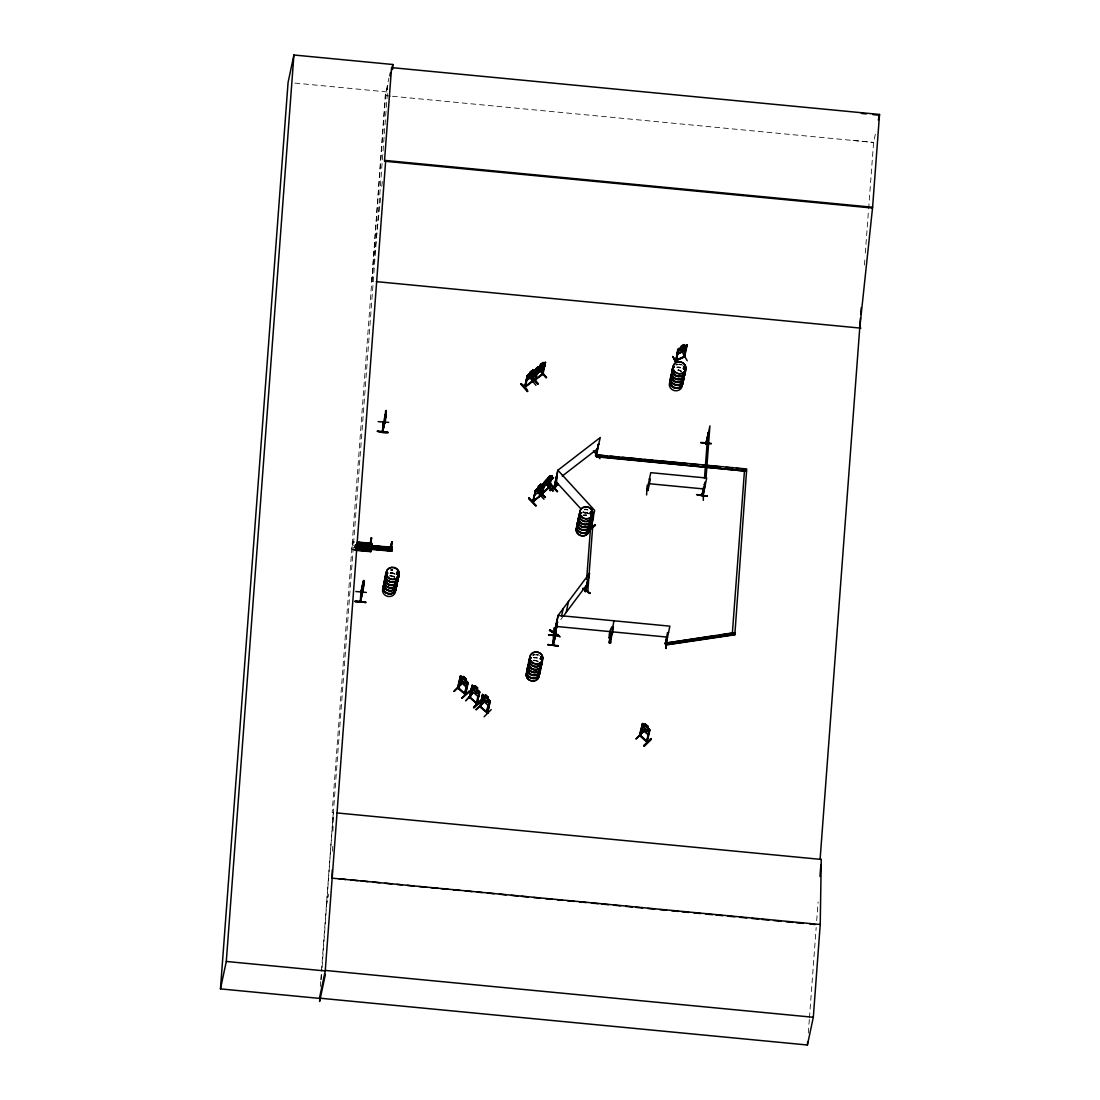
<?xml version="1.0" encoding="UTF-8"?>
<svg xmlns="http://www.w3.org/2000/svg" width="1100" height="1100" viewBox="0 0 1100 1100"><rect width="100%" height="100%" fill="white"/><g stroke="black" fill="none" stroke-linecap="round" stroke-linejoin="round"><path stroke-width="0.75" stroke-dasharray="5 3.75" d="M332.626 851.263L332.75 844.539M332.984 831.077L333.3 812.584L332.159 812.474L385.619 95.618L388.424 82.431M352.303 545.146L352.522 541.819L354.447 541.984L354.228 545.311L352.303 544.871M321.214 979.468L321.956 969.251M322.08 967.546L333.3 812.584M372.928 281.298L371.772 281.188L385.22 95.576L388.96 77.976M320.293 986.576L320.664 981.516M320.801 979.825L387.709 88.701M864.435 265.031L864.82 259.93M865.315 253.124L868.491 210.554M868.629 208.849L873.579 142.45L875.957 131.257M808.308 1033.079L809.325 1019.466M809.449 1017.761L816.173 927.534M816.681 920.714L818.084 901.986M352.44 542.273L352.44 542.396M371.772 281.188L380.902 195.002M381.796 186.546L382.332 181.472M352.151 546.48C352.908 545.586 349.965 550.632 353.884 549.862M326.329 905.602L328.762 894.176M560.808 619.602L562.609 617.196M534.49 654.5L532.826 654.954A6.669 6.119 12 0 1 534.49 654.514A6.573 6.022 12 0 0 532.923 654.885M676.981 367.221A6.669 6.119 12 0 1 680.419 367.551A6.669 6.119 12 0 0 676.954 367.386L680.419 367.538A6.573 6.022 12 0 0 677.036 367.152M584.416 509.341L586.163 509.3M583.77 512.366L588.775 513.466M391.944 572.908L390.197 572.949A6.669 6.119 12 0 1 393.635 573.293L391.93 572.921L393.635 573.279M534.985 660.261L533.211 660.413L536.69 660.632M354.42 542.08L352.481 541.764M294.896 83.078L387.021 91.933M385.619 95.618L390.734 96.099M392.439 96.264L873.579 142.45L852.362 140.291M679.36 364.141L681.065 364.513A6.669 6.119 12 0 1 682.619 365.296M678.123 369.944L679.814 370.439L678.095 370.095M391.311 575.822L394.611 576.812A6.573 6.022 12 0 0 389.647 575.754L394.584 576.936M534.957 660.371L536.663 660.756M583.11 511.294L586.561 515.075M532.812 655.394A6.573 6.022 12 0 1 539.344 656.013M533.899 657.456A6.573 6.022 12 0 1 537.281 657.786M536.25 654.39A6.573 6.022 12 0 1 539.454 655.504M533.294 660.33A6.573 6.022 12 0 1 538.202 661.402M533.252 660.523A6.573 6.022 12 0 1 538.161 661.595M533.789 657.965A6.573 6.022 12 0 1 537.171 658.295M533.197 660.784A6.573 6.022 12 0 1 536.566 661.1M675.964 365.076A6.573 6.022 12 0 1 682.481 365.709M678.136 369.999A6.559 6.009 12 0 1 681.326 371.112M675.95 364.815A6.669 6.119 12 0 1 677.6 364.361M679.332 364.306A6.669 6.119 12 0 1 681.024 364.691M678.095 370.164A6.559 6.009 12 0 1 681.299 371.277M676.94 367.647A6.573 6.022 12 0 1 680.309 367.978M678.04 370.439A6.559 6.009 12 0 1 681.244 371.553M390.252 572.866A6.586 6.036 12 0 1 395.175 573.952M390.899 569.841A6.586 6.036 12 0 1 392.604 569.8M390.143 573.375A6.586 6.036 12 0 1 395.065 574.461M389.606 575.919A6.586 6.036 12 0 1 394.529 576.991M390.17 573.114A6.669 6.119 12 0 1 393.607 573.444M390.789 570.35A6.586 6.036 12 0 1 392.494 570.309M391.256 576.166A6.573 6.022 12 0 1 394.46 577.28M582.216 512.751A6.573 6.022 12 0 1 588.748 513.384M584.375 509.781A6.573 6.022 12 0 1 587.757 510.111M584.485 509.272A6.573 6.022 12 0 1 587.854 509.603M583.729 512.806A6.573 6.022 12 0 1 588.638 513.893M583.784 512.38A6.669 6.119 12 0 1 588.761 513.48M583.22 515.171A6.573 6.022 12 0 1 586.602 515.501M583.124 515.625A6.573 6.022 12 0 1 584.829 515.584M677.641 364.183L675.964 364.65A6.669 6.119 12 0 1 677.627 364.196M584.925 515.102L583.151 515.268A6.573 6.022 12 0 1 586.561 515.68L584.925 515.102M392.576 569.882L390.844 569.924A6.669 6.119 12 0 1 392.576 569.896M535.576 657.484L533.83 657.525A6.669 6.119 12 0 1 537.268 657.869L535.576 657.484M537.928 654.83L536.223 654.459A6.669 6.119 12 0 1 537.914 654.844"/><path stroke-width="1.5" d="M555.761 632.83L555.033 636.941L555.074 636.212M363.715 583.275L363.715 582.148L362.794 590.796M555.913 627.99L555.981 629.86M683.513 356.909L684.942 350.597M555.321 632.761L556.023 628.43L555.995 629.145M332.31 869.756L332.159 878.171L820.229 924.495L813.312 1017.28L807.414 1045L319.454 998.154M336.71 812.914L821.26 859.43L820.229 924.495M386.031 413.215L386.045 412.087L385.165 417.271M554.675 631.895L556.449 625.364M370.535 548.817L371.305 549.12L370.397 548.721M369.518 543.538L371.539 543.07L371.498 544.748L370.466 544.239M390.005 547.594L392.026 547.126L391.366 548.309M391.779 548.199L391.806 549.601L391.875 548.075L372.955 545.82L392.026 547.126M372.914 546.452L391.806 548.79M355.877 591.525L366.369 592.433M700.755 442.805L711.232 443.877M371.168 549.106L355.231 547.663M357.156 543.235L371.663 544.418L357.17 542.974M548.543 634.796L559.034 635.773M458.645 688.49L460.982 677.518L460.281 676.913L457.71 688.256L465.603 694.636L468.064 682.66L461.45 676.252L460.377 676.005L457.627 688.05M458.439 688.339L458.054 687.404M467.156 682.976L467.857 683.595L467.156 682.976L464.819 693.949M465.314 694.402L458.796 688.284M470.47 697.62L469.631 697.221M477.29 703.918L469.384 696.987L470.319 697.702M480.466 706.846L479.806 706.186L487.712 713.116L490.16 701.195L482.543 694.471L482.433 700.219M486.709 712.827C485.636 709.775 491.081 700.7 489.005 701.759M490.064 701.14L487.451 713.419L487.699 712.566L480.095 706.42M640.585 735.872L642.923 725.037C639.774 728.929 637.175 749.444 642.4 723.442L643.418 723.841M640.599 735.969L639.911 735.309M646.745 741.098L640.736 735.79L640.186 736.244L640.104 735.034M648.862 730.73C650.925 728.365 645.109 744.604 646.869 740.987M646.539 741.359L647.556 742.143L646.649 741.414M647.474 742.032L639.774 735.336M371.03 541.984L370.466 544.294M371.058 542.63L370.961 544.486M371.401 538.065L371.456 539.234M371.277 544.582L371.429 543.414L357.211 542.259L371.539 543.07M391.751 548.556L372.886 546.879L372.955 545.848L391.93 547.759M555.335 632.527L555.087 636.034M357.308 546.824L357.115 550.055M357.445 545.49L357.638 542.355M359.164 545.641L359.356 542.41M361.089 545.806L361.281 542.575M362.89 589.215L363.082 586.245M361.295 592.144L360.635 601.81L363.413 586.231L360.8 600.944L360.91 592.9M363.591 583.275L363.701 580.553M363.385 588.459L363.701 580.429L360.938 592.776M363.894 581.776L363.701 584.939M355.3 546.618L371.209 547.635L369.188 548.102M369.518 543.373L369.421 546.123M369.957 545.82L371.071 539.179M370.095 545.834L370.865 539.701M355.272 547.044L371.223 548.336L370.989 550.11L371.058 548.309L355.286 546.686M371.332 545.559L371.305 544.239M355.08 550.261L370.879 551.691L371.099 547.965L371.168 549.024L355.259 547.401M355.424 545.696L371.223 547.126L371.442 543.538L371.525 544.527M374.729 549.271L374.908 546.136M376.214 546.15L376.007 549.381M378.139 546.315L377.933 549.546M390.005 547.429L389.799 550.66L389.909 549.931M391.737 550.55L372.817 548.419L372.735 549.519L391.696 551.183L391.916 547.456L391.957 548.515M391.985 548.804L392.04 547.827L372.928 546.26M555.211 633.999C557.521 627.138 552.406 652.548 555.005 632.349M555.087 635.058L555.266 632.101M555.899 630.891L556.023 626.285L555.527 635.814M553.327 644.6L556.394 627.591M360.938 591.896L360.277 601.769L363.797 584.595M360.828 601.315L360.869 600.394M363.192 582.106L363.619 581.268L360.938 592.68M365.668 602.8C356.661 599.624 346.72 601.507 365.75 602.058M553.919 627.99L553.836 637.491M557.549 622.174L556.627 621.748L557.549 622.174L552.901 644.119M609.249 637.601C610.748 640.159 612.013 636.721 609.469 637.574M609.964 638.206L609.194 643.033L610.459 633.188M609.771 643.087L613.951 620.785M610.748 633.408L610.582 643.156L610.748 633.215M609.194 637.945C608.602 627.839 616.798 619.066 611.229 637.739M646.594 494.959L647.185 485.237M648.065 490.408L647.969 489.541L647.845 490.435M650.293 479.421L649.371 478.995L650.293 479.421L647.996 490.462M666.325 643.404L665.101 643.761L666.352 643.074M665.926 648.477L666.627 638.577L666.077 648.464M667.521 632.748L668.484 632.486L667.521 632.748L665.294 643.83L666.132 643.803L669.886 626.161L558.016 615.423L553.506 636.487L554.043 635.044M647.199 490.022L650.76 472.67L706.695 478.033L702.982 495.756L701.882 495.578L702.116 493.639M705.072 482.116L702.102 495.701L702.102 493.735L702.405 494.752M705.705 444.331L708.496 432.547L705.732 444.469L705.815 443.396M706.104 444.4L706.296 443.231M703.395 490.683L703.312 500.376M704.66 484.069L704.715 483.203M708.139 432.52L708.441 433.428M705.293 484.371L704.357 484.289L705.293 484.371L702.831 495.77M707.341 496.141C688.71 492.951 697.923 495.536 707.355 496.1M371.044 542.891L370.934 544.06M391.985 542.699L391.875 541.681L391.435 545.504M319.866 998.195L319.619 1001.454L325.407 974.256M813.312 1017.28L325.353 970.447L319.413 998.388L220.468 988.886L288.076 82.431L293.906 55L392.851 64.501L392.466 69.589M220.468 988.886L226.298 961.455L293.906 55M872.438 208.038L384.478 161.205L391.572 67.609L879.532 114.455L872.602 207.24L859.732 328.034M385.632 161.315L325.243 970.956L226.298 961.455M377.465 431.104C387.558 434.94 395.312 431.695 377.41 431.351M378.139 421.644L388.671 422.373M383.543 422.95L386.072 410.369L386.183 411.111M383.364 424.737L382.47 431.283M383.487 423.143L383.556 422.166M385.041 416.433L384.491 423.871L385.413 413.999M385.454 412.129L385.522 411.263M385.248 419.884L382.47 431.791L383.212 421.933M385.976 414.81L385.605 416.185M385.357 419.884L386.196 411.015M386.1 414.893L386.334 411.716L385.908 413.215M548.529 634.92L559.02 635.924M553.602 635.209L552.819 645.04L553.424 644.614M553.355 644.916L554.084 635.924M555.101 636.68L555.692 627.261M554.881 637.148L555.803 627.371M554.496 632.28L555.431 632.418L555.789 629.461M556.009 629.461C555.638 637.725 557.191 618.351 556.311 626.491M556.724 624.993L556.38 628.155M585.832 590.851L587.868 591.044L585.764 591.195L586.217 585.764M586.644 579.329L590.631 526.446L592.68 526.652L587.799 591.388M744.782 471.047L596.516 456.803L596.668 454.933L746.707 468.985L734.827 634.796L666.05 644.985L665.651 643.115L734.497 632.596L734.827 634.796M596.516 456.803L596.736 454.589M704.481 478.404L707.589 436.851M706.076 477.414L709.912 425.893L706.269 443.63M860.503 317.817L820.105 859.306L821.26 859.43M860.75 314.407L861.259 307.601M807.414 1045L807.675 1041.59M819.981 876.452L820.875 864.531M385.976 414.494L385.564 416.501M371.484 538.945L371.374 537.639L371.291 538.711M370.879 551.65L370.947 550.577L355.149 549.202L371.016 550.605L370.906 551.334L355.107 549.918M371.223 547.099L371.291 546.013L371.25 546.796L355.451 545.352M391.696 551.141L391.765 550.069M355.176 601.81L365.709 602.277M547.8 644.683L558.291 645.7M677.215 382.154L677.215 382.181A6.559 6.009 12 0 0 683.513 373.725M370.618 546.013L371.044 544.404M370.947 541.447L371.36 539.88M370.81 545.421L369.614 550.385M371.154 540.87L370.824 542.41M370.879 549.175L355.259 547.25M391.82 542.987L391.641 544.926M385.811 416.171L382.841 431.832L383.639 421.768M555.981 631.496L556.201 629.461M372.735 549.56L372.982 545.971M372.776 548.928L391.834 550.096L391.724 550.825L372.776 549.051L391.724 550.839M370.507 547.47L369.765 550.399L370.824 542.754M391.559 543.235L390.582 549.89L391.476 542.781M391.572 545.504L391.311 546.466M555.376 630.506L554.785 637.024M555.555 630.548L555.913 627.88M554.648 632.445L554.923 631.359M585.915 590.741L585.324 591.621L585.489 590.631M585.434 591.484L585.695 590.136M370.934 539.165L371.236 538.271M391.518 546.04L391.408 546.783M363.055 584.059L362.464 593.464M556.023 629.64L556.49 628.1M590.288 526.873L591.181 527.808L593.505 516.835C591.69 514.525 589.174 526.969 590.879 528.096L594.646 510.386L557.824 470.154L554.056 487.836L558.016 470.14L600.284 437.511L595.87 455.716L596.612 454.891M556.683 476.616C557.37 477.689 555.473 492.305 554.538 487.231M590.301 527.45L591.25 527.752L590.288 526.996M359.109 548.598L360.305 548.089M360.745 544.665L360.264 543.386M379.926 548.089L381.288 547.704M389.826 75.845L390.514 72.559M392.164 67.719L392.851 64.501M385.935 413.669L385.055 420.736M385.179 419.141L385.715 416.625M384.697 423.514L385.481 419.801M358.999 547.071L358.82 550.206M360.924 547.236L360.745 550.371M369.284 547.47L369.078 550.688M371.14 538.697L371.553 537.873M363.248 581.24L360.924 592.102M371.168 545.545L371.566 543.771L357.184 542.616M371.236 546.769L371.36 546.04L357.074 544.789M362.56 588.679L364.018 581.776M370.824 550.096L371.209 547.635M362.615 589.559L362.973 590.727L362.67 589.834M379.816 546.562L379.638 549.697M391.751 542.314L391.985 541.777M391.641 549.587L392.04 547.827M461.203 684.351L454.176 691.13M520.685 383.886L527.409 391.572C529.059 390.857 521.359 382.25 520.658 383.914M458.191 687.473L465.438 694.471M460.254 681.752L460.446 675.936M458.48 688.806L460.982 677.518M525.346 386.21L524.549 386.678C526.377 389.716 526.048 376.681 527.505 375.705L524.37 387.283L532.428 381.315M524.837 387.502L527.326 375.609M527.312 375.746L532.991 369.999L530.269 371.869M533.294 373.45L531.74 375.499L528.179 377.231L530.351 371.841M465.822 678.549L465.451 679.979L468.064 682.66M461.395 676.404L463.086 677.889L463.375 676.349L465.919 678.59L466.166 683.994L464.668 683.952L462.303 681.862L461.257 679.663L461.794 677.146L463.169 677.82M469.081 691.075L469.466 691.68L461.918 698.211L469.15 691.364M533.83 370.92L532.606 371.456L532.923 369.916M466.909 683.21L464.571 694.237M540.76 366.781L533.748 371.346L532.029 376.076M532.95 375.636L531.905 382.25L532.51 380.916M467.967 682.605L465.163 694.774M533.184 375.911L531.822 382.264L534.243 373.808M532.276 380.957L532.579 381.686M533.679 375.1L532.194 381.356M538.12 368.197L539.357 367.675L537.268 372.24L533.679 373.945L535.851 368.679L538.505 366.74L538.299 368.17M535.631 370.109L535.92 368.761M465.795 700.631L472.56 693.426M535.741 375.031L534.957 380.091L542.96 374.192L545.462 362.299L537.529 368.17M535.095 379.981L536.305 373.725M537.034 373.189L535.686 379.596L536.8 372.928M535.796 379.404L535.576 378.716L535.219 379.624M538.189 368.28L538.505 366.74M469.384 696.987L477.029 704.22L479.641 691.941L472.051 685.355L473.151 685.671M472.12 685.273L469.37 697.51M472.203 685.369L469.741 697.263L476.479 702.941M535.92 385.275L529.581 377.286M541.915 374.426L545.201 363.179L542.905 363.976L543.207 362.422L540.567 364.389L539.014 367.221M540.348 365.819L540.65 364.361M472.409 687.115L470.099 698.17L472.656 686.868L471.707 686.496L472.656 686.868M540.856 366.699L538.876 372.336L532.634 376.901L538.808 372.254L540.856 366.699L539.894 366.905M538.051 383.817C530.502 373.326 527.505 373.67 537.707 384.092L538.202 383.529M474.76 687.046L475.049 685.685L477.592 687.926L475.049 685.685M474.76 687.239L475.131 685.809M541.819 374.495L543.235 368.156M544.129 363.44L543.592 365.956L539.564 369.848L546.205 377.795L539.467 370.123M534.834 379.335L542.63 373.89L544.638 364.485M544.679 366.066L545.545 362.381L544.638 362.505M477.496 687.899L477.304 689.274M473.591 707.548L480.783 700.425L473.591 707.548L481.14 701.016L480.769 700.411M479.572 692.024L476.891 704.206L476.603 702.817M478.83 692.326L479.531 692.931L478.83 692.326L476.341 703.271M476.245 709.816L483.395 703.01M482.543 694.471L479.806 706.805L487.341 712.91M482.831 696.3L480.494 707.273L483.079 696.066L482.13 695.695L483.079 696.066M485.183 696.438L485.471 694.884L488.001 697.125L488.263 702.529L486.764 702.501L484.399 700.411L483.354 698.211L483.89 695.681L485.251 696.355L485.54 695.007M529.127 498.163L528.66 498.754L535.906 506.027C532.936 501.132 520.987 490.366 536.291 505.656M487.836 697.166L487.726 698.473M491.205 709.624L484.096 716.774M486.681 712.869L489.252 701.511M540.444 495.522L532.909 502.081L535.686 490.284L532.579 501.902L540.457 495.426M534.779 493.955C536.965 495.357 543.771 487.919 542.96 483.918L540.361 495.921L532.744 501.297L532.895 502.178L535.535 490.201M533.225 501.284L535.686 490.284M540.444 495.715L539.605 496.43L542.699 484.811L539.688 489.789L536.332 491.741L538.423 486.283M538.876 486.241L540.375 484.976M540.471 485.664L540.842 484.206L540.554 485.746L542.011 485.389M540.196 495.124L539.344 496.183L541.09 488.276M542.451 484.55L540.279 495.055M542.699 493.185L544.692 481.938L541.681 493.35M542.08 493.749L548.68 487.795M542.039 493.707L544.555 481.855L549.862 475.846L549.56 477.4L550.715 476.795L550.179 479.311L545.352 483.395L547.236 479.366M542.616 493.295L544.473 481.91M543.95 499.221L537.089 491.59M549.945 475.929L549.656 477.276L551.966 475.736M549.546 486.97L548.364 487.822L549.78 481.498M548.611 488.084L551.457 476.204L551.031 477.043M551.457 476.204L548.707 487.685M550.523 483.986L557.549 491.466L550.151 484.303L550.632 483.739M557.989 484.399L549.821 490.27M545.71 483.601L552.956 490.875L545.765 483.381M554.194 487.85L554.359 487.107M554.386 487.754L557.067 475.998L556.6 476.809M554.771 488.551L556.339 481.814M549.931 629.915L558.676 635.594L549.643 630.355M553.575 635.511L557.109 620.881M556.325 626.945L555.101 633.243L554.166 633.05M556.105 629.901L552.777 644.957M555.871 633.077L554.428 639.788M561.481 616.467L563.145 608.63M595.829 455.703L596.956 449.006M598.152 444.73L598.62 443.919L595.499 455.51L596.626 454.795M598.62 443.919L596.53 455.29M566.184 612.398L568.521 601.425M599.981 458.7L593.423 450.862M590.26 527.491L590.631 526.446M591.277 523.71L592.886 516.161M592.68 526.652L590.562 526.79M587.551 531.493L595.444 525.319L595.1 524.686L588.527 529.815M584.952 591.415L586.066 586.41M586.712 583.385L588.184 579.851L587.345 580.374M585.379 591.525L587.881 579.659M585.764 591.195L589.6 573.183L558.305 615.12L553.877 636.515L553.3 644.902M582.78 588.72L590.136 593.464L583.962 589.16M677.696 349.69C677.064 358.861 675.977 359.631 675.579 361.034C682.069 334.675 675.07 360.181 676.459 360.181M678.178 349.085L677.311 352.729L678.04 353.774L685.204 350.529L687.294 345.07L678.136 349.209L679.154 348.191M676.376 360.58L678.205 350.873M681.519 345.909L679.223 351.01L683.375 350.103L685.135 348.343L685.671 345.826L684.241 346.06C686.263 343.007 680.556 345.345 681.285 347.353M675.744 360.566L684.723 356.744L686.785 345.51L685.946 345.895L683.911 357.17M676.362 359.947L684.324 356.482L686.785 345.51M687.197 360.704L682.303 352.138M643.294 731.761L636.075 738.801M642.923 725.037L640.227 736.216M643.28 731.747L636.13 738.898M642.4 723.621L645.026 725.409L645.329 723.855L645.04 725.216M665.211 643.748L665.184 642.964M643.39 723.759L649.22 729.053L647.405 727.499L647.763 726.069M644.284 746.075L651.406 739.159L644.298 746.102L643.913 745.497M643.954 745.539L651.049 738.595L643.871 745.718M666.023 643.844L666.215 643.019M666.05 644.985L665.734 642.785M649.096 730.496L646.827 741.455M649.921 730.111L647.061 742.321L647.639 741.744M701.965 495.014L703.161 494.945M702.487 494.285L703.395 487.699M701.882 495.578L703.711 487.3M744.452 471.006L732.394 632.734L734.429 632.94M746.487 471.199L596.599 456.459M878.336 120.051L879.532 114.455M701.91 494.23L702.446 494.959M386.623 572.962L387.516 572.591M387.502 573.045L386.953 572.536M387.681 573.334L387.337 572.591M396.894 573.65L397.513 574.626L398.269 573.774M398.214 573.609L397.664 574.599M396.66 582.684L396.578 582.244M530.296 657.415L531.382 657.786M540.705 658.969L540.54 658.226M580.264 512.655L581.13 512.779M590.342 512.875L590.356 514.03L591.759 514.071M590.136 522.624L590.15 521.661M673.502 367.07L674.3 366.864M683.416 368.665L683.554 367.716M683.801 368.651L683.678 367.909M675.661 360.965L684.723 356.744M382.965 431.296L382.415 431.764L385.467 419.884M532.702 501.724L533.431 501.188M542.52 492.442L542.121 493.309M555.046 488.331L554.029 487.19M554.249 632.555L554.854 631.441L554.661 632.706M585.104 590.934L586.025 590.425M542.382 374.316L542.671 373.478M360.539 549.092L360.484 548.13M590.164 513.095C592.226 511.266 591.607 515.611 590.439 513.232M685.231 368.541L684.255 369.215L683.416 368.376M530.283 657.676L531.41 657.649M542.094 658.859L540.348 658.9M541.131 489.679L542.273 487.616M550.014 481.264C564.712 466.868 527.794 500.913 550.138 481.332M557.48 491.48L550.591 483.78M538.092 383.776L531.3 376.145M549.973 629.736C580.401 650.444 530.076 617.732 558.429 635.938M647.116 490.366L648.065 489.651L646.993 489.899M678.04 353.774L685.149 350.405L686.538 348.714M557.411 621.074L556.586 621.582M590.136 593.464L582.931 588.197M563.502 616L587.263 584.155M541.668 493.487L548.982 487.176M549.464 487.451L552.049 475.64L545.38 480.755M536.442 489.184L535.535 490.339L543.043 483.986M537.611 368.252L538.546 367.152M532.868 372.543L533.748 371.346M524.507 387.118L532.428 380.971M532.62 381.342L524.686 387.489M541.915 374.096L543.043 373.78M590.191 593.354L583.935 589.201M380.201 547.525L380.27 548.749M381.219 548.721L381.48 547.965M544.94 497.64L538.918 491.562M387.434 573.416L387.31 572.701M673.998 367.428L673.736 367.386M683.939 368.761L685.066 368.211L683.911 367.84M580.553 512.298L580.305 512.132A6.573 6.022 12 0 0 581.515 520.314A6.573 6.022 12 0 0 590.342 520.094A6.573 6.022 12 0 0 590.562 511.94M591.786 514.168L591.69 512.889M540.774 658.144L540.265 658.969M541.984 659.065L541.131 659.423M460.268 681.67L466.139 687.005L467.211 686.345M460.914 684.09L454.19 691.377M454.121 691.281L461.354 684.241M471.281 688.985L471.928 691.102M462 698.239L469.123 691.322M465.864 700.727L472.546 693.44M479.737 691.996L478.899 690.896M477.826 696.341L478.967 695.626L477.826 696.341L471.859 691.089L471.446 688.971M483.546 694.788L482.543 694.636M481.69 698.17L482.35 700.288L488.317 705.471L489.39 704.811M485.471 694.884L488.001 697.125M474.018 707.905L481.14 700.989M475.888 709.541L483.01 702.639M489.445 699.999L490.16 701.195M647.501 727.526L647.859 726.096L645.246 723.938M650.004 730.166L649.261 728.984M648.092 734.511L642.139 729.259L648.092 734.511L649.165 733.865M646.855 741.056L646.525 741.84M550.165 484.275L557.123 491.783M665.376 643.418L666.05 643.349M527.752 391.297L520.712 383.859M540.842 484.206L538.354 486.31L540.925 484.275M544.94 482.185L544.005 482.515M535.934 490.531L534.985 490.861M541.929 493.735L549.381 487.479M552.956 490.875L546.136 483.23M557.315 476.259L556.408 476.822L557.026 477.496M550.192 490.696L558.071 484.522M549.849 490.284L557.727 484.11M550.11 490.559L558.126 484.303M593.505 516.835L592.611 516.381M588.445 530.09L595.114 524.7L587.538 531.438M588.582 530.131L595.114 524.906M562.293 476.011L597.96 448.484M532.538 371.374L535.246 369.861L528.179 374.55M533.211 375.416L526.996 380.022L533.28 375.499M538.533 371.607L543.579 368.019L544.775 365.998M542.121 374.467L535.109 379.61M684.489 356.001L683.746 356.936M672.76 356.524L676.156 362.134M359.893 543.373L359.645 544.569M359.136 548.707L360.236 549.326L360.594 548.295M380.297 548.666L381.232 548.639M684.777 369.132L684.901 367.73M590.452 512.71L591.456 512.559M546.301 377.534L539.908 369.793M546.631 377.465L539.88 369.793M677.875 349.993L678.7 349.607M686.111 346.197L686.95 345.812M677.875 350.501L687.046 346.363M580.882 512.971L580.264 512.352M397.1 573.155L398.31 573.416M397.966 574.764L396.632 574.104M541.53 659.051L541.007 658.996M590.562 526.652L590.975 528.096M667.329 642.868L715.976 635.663M719.331 635.168L732.751 633.188M666.119 644.641L734.896 634.452M647.075 489.94L647.886 489.94M554.414 632.638L555.857 633.174L556.036 631.675L555.335 633.504M611.119 638.206L609.263 637.986L611.064 638.124M666.105 643.486L665.294 643.349M480.054 705.952L480.783 706.53M647.171 742.321L639.65 735.639M360.401 544.748L359.659 544.486M684.131 367.345L685.094 367.689M684.489 368.789L683.719 368.418M687.197 345.125L686.263 344.974M357.17 542.822L371.388 544.115M355.465 545.077L371.346 546.288M355.465 545.132L371.25 546.618M372.79 548.859L391.82 550.344M371.002 550.852L355.121 549.629L370.906 551.348M700.783 442.42L711.274 443.355M611.586 627.371L613.484 627.55M384.656 160.394L872.602 207.24M376.337 281.627L860.888 328.144M377.41 431.31L387.901 432.328M598.359 455.098L606.884 455.909M610.294 456.239L618.819 457.05M622.229 457.38L640.97 459.181M644.38 459.511L652.905 460.322M656.315 460.652L686.991 463.595M690.388 463.925L698.913 464.75M702.322 465.066L721.064 466.868M726.179 467.362L732.999 468.022M736.409 468.339L744.934 469.164M648.423 483.643L704.357 489.005M556.27 624.58L556.215 625.446M555.692 626.395L667.549 637.134M338.993 878.831L345.812 879.477M350.928 879.973L357.748 880.633M361.171 880.963L367.991 881.609M373.106 882.104L379.94 882.764M385.055 883.245L391.875 883.905M396.99 884.4L402.119 884.881M407.234 885.376L414.054 886.036M419.169 886.531L426.002 887.178M431.118 887.673L437.938 888.332M441.361 888.649L448.181 889.309M453.296 889.804L460.116 890.45M465.245 890.945L472.065 891.605M477.18 892.1L482.309 892.581M487.424 893.076L494.244 893.736M499.359 894.218L506.192 894.878M511.308 895.372L518.127 896.019M521.538 896.349L528.371 897.009M533.486 897.504L540.306 898.15M545.435 898.645L552.255 899.305M557.37 899.786L562.485 900.281M567.614 900.776L574.434 901.423M579.549 901.918L586.382 902.577M591.498 903.072L598.317 903.719M601.727 904.049L608.561 904.709M613.676 905.19L620.496 905.85M625.611 906.345L632.445 907.005M635.855 907.321L642.675 907.981M647.804 908.476L654.624 909.122M659.739 909.617L666.559 910.277M671.688 910.759L678.507 911.419M681.918 911.749L688.751 912.409M693.866 912.89L700.686 913.55M705.801 914.045L712.635 914.691M716.045 915.021L722.865 915.681M727.98 916.176L734.814 916.822M739.929 917.317L746.749 917.977M751.878 918.459L758.697 919.119M762.107 919.449L768.928 920.095M774.056 920.59L780.876 921.25M785.991 921.745L792.825 922.391M796.235 922.721L803.055 923.381M809.875 924.027L815.004 924.523M861.41 113.424L866.305 113.919M872.822 114.593L879.354 115.252M554.263 633.146L555.225 632.349M591.071 514.264L590.191 513.301M397.746 573.485L398.159 573.925M541.255 657.663L542.19 658.446M541.447 657.841L541.805 658.652M645.109 725.326L643.748 724.666L643.211 727.183L646.621 731.473L648.12 731.514L648.656 728.984L647.474 727.416M474.842 687.156L473.467 686.496L472.945 689.013L476.341 693.303L477.84 693.344L478.376 690.814L477.207 689.246M458.288 688.696L458.796 688.036M641.987 724.666L642.675 725.285M460.034 677.146L460.735 677.765M546.109 483.244L553.355 490.518M543.785 485.609L544.266 486.296L543.799 485.457M537.996 490.105L545.339 497.31L538.89 491.604M555.486 481.126L580.814 508.791M526.79 376.241L527.752 375.98L525.498 386.595M532.125 375.994L532.634 376.901M526.556 379.211L527.079 380.105M534.779 493.804L535.329 494.546M676.184 362.312L672.829 356.455L675.661 362.546M540.499 658.652L541.915 658.35M541.475 662.984A6.573 6.022 12 0 1 533.748 669.817A6.573 6.022 12 0 1 529.623 660.385M540.389 664.015A6.573 6.022 12 0 1 534.916 672.526A6.573 6.022 12 0 1 528.316 664.317M529.072 662.929A6.573 6.022 12 0 1 530.214 661.788M540.416 663.836A6.573 6.022 12 0 1 534.957 672.348A6.573 6.022 12 0 1 528.357 664.139M529.114 662.75A6.573 6.022 12 0 1 530.241 661.609M540.623 657.099A6.573 6.022 12 0 1 536.951 666.875A6.573 6.022 12 0 1 529.499 658.749M541.571 662.475A6.573 6.022 12 0 1 533.857 669.309A6.573 6.022 12 0 1 529.732 659.876M541.64 662.64A6.669 6.119 12 0 1 533.803 669.584A6.669 6.119 12 0 1 529.595 660M540.774 656.714A6.669 6.119 12 0 1 537.034 666.641A6.669 6.119 12 0 1 529.471 658.377M540.732 656.59A6.573 6.022 12 0 1 537.061 666.366A6.573 6.022 12 0 1 529.609 658.24M539.632 671.619A6.573 6.022 12 0 1 531.919 678.439A6.573 6.022 12 0 1 527.78 669.02M539.77 671.426A6.669 6.119 12 0 1 531.094 678.123A6.669 6.119 12 0 1 528.88 667.618M539.096 674.149A6.573 6.022 12 0 1 531.382 680.982A6.573 6.022 12 0 1 527.244 671.55M539.138 673.97A6.573 6.022 12 0 1 531.41 680.804A6.573 6.022 12 0 1 527.285 671.385M540.87 665.803A6.573 6.022 12 0 1 533.995 672.76A6.573 6.022 12 0 1 528.261 664.592M529.018 663.204A6.573 6.022 12 0 1 530.145 662.049M540.416 668.401A6.669 6.119 12 0 1 532.579 675.331A6.669 6.119 12 0 1 528.371 665.761M539.743 671.11A6.573 6.022 12 0 1 531.204 677.696A6.573 6.022 12 0 1 529.018 667.356M540.279 668.58A6.573 6.022 12 0 1 532.565 675.414A6.573 6.022 12 0 1 528.426 665.981M540.389 668.085A6.573 6.022 12 0 1 532.661 674.905A6.573 6.022 12 0 1 528.536 665.486M684.723 374.248A6.573 6.022 12 0 1 676.074 379.266A6.573 6.022 12 0 1 672.76 370.081M684.75 372.487A6.669 6.119 12 0 1 676.913 379.418A6.669 6.119 12 0 1 672.719 369.848M677.201 382.181A6.559 6.009 12 0 1 672.224 372.639M684.104 375.031A6.559 6.009 12 0 1 676.39 381.851A6.559 6.009 12 0 1 672.265 372.446M683.884 366.547A6.669 6.119 12 0 1 683.664 374.839A6.669 6.119 12 0 1 674.699 375.059A6.669 6.119 12 0 1 673.351 366.809M684.723 372.171A6.573 6.022 12 0 1 677.009 378.991A6.573 6.022 12 0 1 672.87 369.572M683.774 366.781A6.573 6.022 12 0 1 683.554 374.949A6.573 6.022 12 0 1 674.726 375.169A6.573 6.022 12 0 1 673.406 367.043M684.791 372.322A6.669 6.119 12 0 1 676.94 379.266A6.669 6.119 12 0 1 672.746 369.683M683.87 366.286A6.573 6.022 12 0 1 683.65 374.44A6.573 6.022 12 0 1 674.836 374.66A6.573 6.022 12 0 1 673.516 366.534M682.784 381.301A6.573 6.022 12 0 1 675.909 388.272A6.573 6.022 12 0 1 670.161 380.091M670.931 378.703A6.573 6.022 12 0 1 672.059 377.561M682.371 379.569A6.669 6.119 12 0 1 676.803 388.217A6.669 6.119 12 0 1 670.106 379.885M670.876 378.469A6.669 6.119 12 0 1 672.031 377.3M682.22 383.845A6.559 6.009 12 0 1 674.52 390.651A6.559 6.009 12 0 1 670.395 381.246M683.457 373.973A6.559 6.009 12 0 1 677.146 382.429A6.559 6.009 12 0 1 672.183 372.886M683.664 379.692A6.669 6.119 12 0 1 674.877 384.78A6.669 6.119 12 0 1 671.523 375.444M682.344 379.28A6.573 6.022 12 0 1 676.019 387.764A6.573 6.022 12 0 1 671.041 378.194M683.416 378.276A6.573 6.022 12 0 1 675.702 385.11A6.573 6.022 12 0 1 671.577 375.678M683.636 379.349A6.573 6.022 12 0 1 674.987 384.368A6.573 6.022 12 0 1 671.674 375.169M397.842 578.408A6.586 6.036 12 0 1 390.954 585.393A6.586 6.036 12 0 1 385.206 577.197M385.962 575.809A6.586 6.036 12 0 1 387.104 574.654M397.416 576.675A6.669 6.119 12 0 1 394.873 584.554A6.669 6.119 12 0 1 386.072 582.629A6.669 6.119 12 0 1 387.076 574.42M397.293 580.979A6.586 6.036 12 0 1 389.565 587.812A6.586 6.036 12 0 1 385.426 578.366M397.334 580.773A6.573 6.022 12 0 1 389.606 587.606A6.573 6.022 12 0 1 385.481 578.174M397.1 572.289A6.669 6.119 12 0 1 396.88 580.566A6.669 6.119 12 0 1 387.915 580.8A6.669 6.119 12 0 1 386.567 572.55M397.402 576.386A6.586 6.036 12 0 1 391.93 584.911A6.586 6.036 12 0 1 385.316 576.689M386.072 575.3A6.586 6.036 12 0 1 387.214 574.145M396.99 572.509A6.586 6.036 12 0 1 394.928 581.859A6.586 6.036 12 0 1 385.619 577.28M385.509 575.699A6.586 6.036 12 0 1 386.609 572.77M397.444 576.524A6.669 6.119 12 0 1 391.889 585.173A6.669 6.119 12 0 1 385.192 576.826M385.962 575.424A6.669 6.119 12 0 1 387.104 574.255M398.695 576.455A6.586 6.036 12 0 1 390.033 581.487A6.586 6.036 12 0 1 386.719 572.261M397.1 572.014A6.586 6.036 12 0 1 398.599 574.874M396.014 587.029A6.586 6.036 12 0 1 388.272 593.876A6.586 6.036 12 0 1 384.134 584.43M396.138 586.85A6.669 6.119 12 0 1 388.3 593.78A6.669 6.119 12 0 1 384.092 584.21M395.478 589.559A6.586 6.036 12 0 1 387.736 596.406A6.586 6.036 12 0 1 383.598 586.96M397.237 581.226A6.573 6.022 12 0 1 391.215 588.211A6.573 6.022 12 0 1 384.285 581.543M384.615 580.016A6.573 6.022 12 0 1 385.385 578.627M396.784 583.825A6.669 6.119 12 0 1 388.933 590.755A6.669 6.119 12 0 1 384.739 581.185M396.11 586.534A6.586 6.036 12 0 1 388.382 593.368A6.586 6.036 12 0 1 384.244 583.921M396.646 584.004A6.586 6.036 12 0 1 388.919 590.851A6.586 6.036 12 0 1 384.78 581.405M396.756 583.495A6.586 6.036 12 0 1 389.881 590.48A6.586 6.036 12 0 1 384.12 582.285M590.865 516.312A6.573 6.022 12 0 1 584.54 524.796A6.573 6.022 12 0 1 579.562 515.226M590.865 520.369A6.573 6.022 12 0 1 583.151 527.202A6.573 6.022 12 0 1 579.013 517.77M590.906 520.19A6.573 6.022 12 0 1 583.192 527.024A6.573 6.022 12 0 1 579.054 517.591M590.975 515.804A6.573 6.022 12 0 1 585.502 524.315A6.573 6.022 12 0 1 578.902 516.106M579.659 514.731A6.573 6.022 12 0 1 580.8 513.576M591.03 515.941A6.669 6.119 12 0 1 585.475 524.59A6.669 6.119 12 0 1 578.765 516.257M592.268 515.873A6.573 6.022 12 0 1 583.619 520.891A6.573 6.022 12 0 1 580.305 511.692M590.673 511.431A6.573 6.022 12 0 1 592.158 514.291M589.572 526.46A6.573 6.022 12 0 1 581.859 533.294A6.573 6.022 12 0 1 577.72 523.861M589.751 526.116A6.669 6.119 12 0 1 581.9 533.046A6.669 6.119 12 0 1 577.706 523.476M589.036 528.99A6.573 6.022 12 0 1 581.322 535.824A6.573 6.022 12 0 1 577.184 526.391M589.064 528.825A6.573 6.022 12 0 1 581.35 535.659A6.573 6.022 12 0 1 577.225 526.226M590.81 520.644A6.573 6.022 12 0 1 583.096 527.477A6.573 6.022 12 0 1 578.957 518.045M590.356 523.243A6.669 6.119 12 0 1 582.519 530.186A6.573 6.022 12 0 1 578.366 520.836M578.311 520.602A6.669 6.119 12 0 0 582.519 530.186A6.573 6.022 12 0 0 590.219 523.435M589.683 525.951A6.573 6.022 12 0 1 581.969 532.785A6.573 6.022 12 0 1 577.83 523.352M590.329 522.926A6.573 6.022 12 0 1 583.454 529.884A6.573 6.022 12 0 1 577.706 521.716M578.476 520.327A6.573 6.022 12 0 1 579.604 519.186M381.741 546.727L381.549 549.959L381.741 546.727M547.8 644.586L558.264 646.058L547.8 644.586M463.072 678.26L462.536 680.79L464.901 682.88L465.438 680.35L463.072 678.26M463.829 677.064L465.259 678.851L463.829 677.064M530.049 373.725L529.513 376.255L531.974 374.426L532.51 371.91L530.049 373.725M530.819 371.828L532.4 370.659L530.819 371.828M535.549 370.453L535.013 372.982L537.487 371.168L538.024 368.651L535.549 370.453M536.319 368.555L537.914 367.4L536.319 368.555M540.334 366.245L539.798 368.761L542.273 366.946L542.809 364.416L540.334 366.245M541.118 364.348L542.699 363.165L541.118 364.348M474.746 687.61L474.21 690.126L476.575 692.216L477.111 689.7L474.746 687.61M475.502 686.414L476.933 688.201L475.502 686.414M485.169 696.809L484.632 699.325L486.998 701.415L487.534 698.899L485.169 696.809M485.925 695.599L487.341 697.4L485.925 695.599M538.12 488.166L537.584 490.683L539.921 488.716L540.457 486.2L538.12 488.166M547.14 479.82L546.604 482.336L548.928 480.37L549.464 477.854L547.14 479.82M547.882 477.895L549.381 476.63L547.882 477.895M681.285 347.793L680.749 350.322L683.609 349.03L684.145 346.514L681.285 347.793M682.138 345.991L683.966 345.166L682.138 345.991M645.013 725.78L644.476 728.296L646.841 730.386L647.377 727.87L645.013 725.78M645.769 724.584L647.199 726.371L645.769 724.584M538.56 371.058L536.511 371.498L533.926 374.495L536.002 371.607L534.669 371.277L536.594 370.92L539.11 368.033L537.102 370.81L538.56 371.058M641.63 727.072L642.139 729.259L641.63 727.072M534.683 370.397L534.188 371.209L534.683 370.397M556.572 623.659L556.462 624.374L556.572 623.659M531.41 661.664A6.573 6.022 12 0 0 542.534 660.027A6.573 6.022 12 0 0 535.081 651.888A6.573 6.022 12 0 0 531.41 661.664M531.355 661.925A6.573 6.022 12 0 0 542.479 660.289A6.573 6.022 12 0 0 535.026 652.149A6.573 6.022 12 0 0 531.355 661.925M674.506 371.607A6.559 6.009 12 0 0 685.602 369.957A6.559 6.009 12 0 0 678.178 361.845A6.559 6.009 12 0 0 674.506 371.607A6.559 6.009 12 0 0 685.602 369.971A6.559 6.009 12 0 0 678.178 361.859A6.559 6.009 12 0 0 674.506 371.621M387.75 577.101A6.586 6.036 12 0 0 398.901 575.451A6.586 6.036 12 0 0 391.435 567.298A6.586 6.036 12 0 0 387.75 577.101M387.709 577.349A6.573 6.022 12 0 0 398.832 575.712A6.573 6.022 12 0 0 391.394 567.572A6.573 6.022 12 0 0 387.709 577.349M581.35 516.519A6.573 6.022 12 0 0 592.46 514.869A6.573 6.022 12 0 0 585.021 506.729A6.573 6.022 12 0 0 581.35 516.519M581.281 516.78A6.573 6.022 12 0 0 592.405 515.13A6.573 6.022 12 0 0 584.966 506.99A6.573 6.022 12 0 0 581.281 516.78"/></g></svg>
